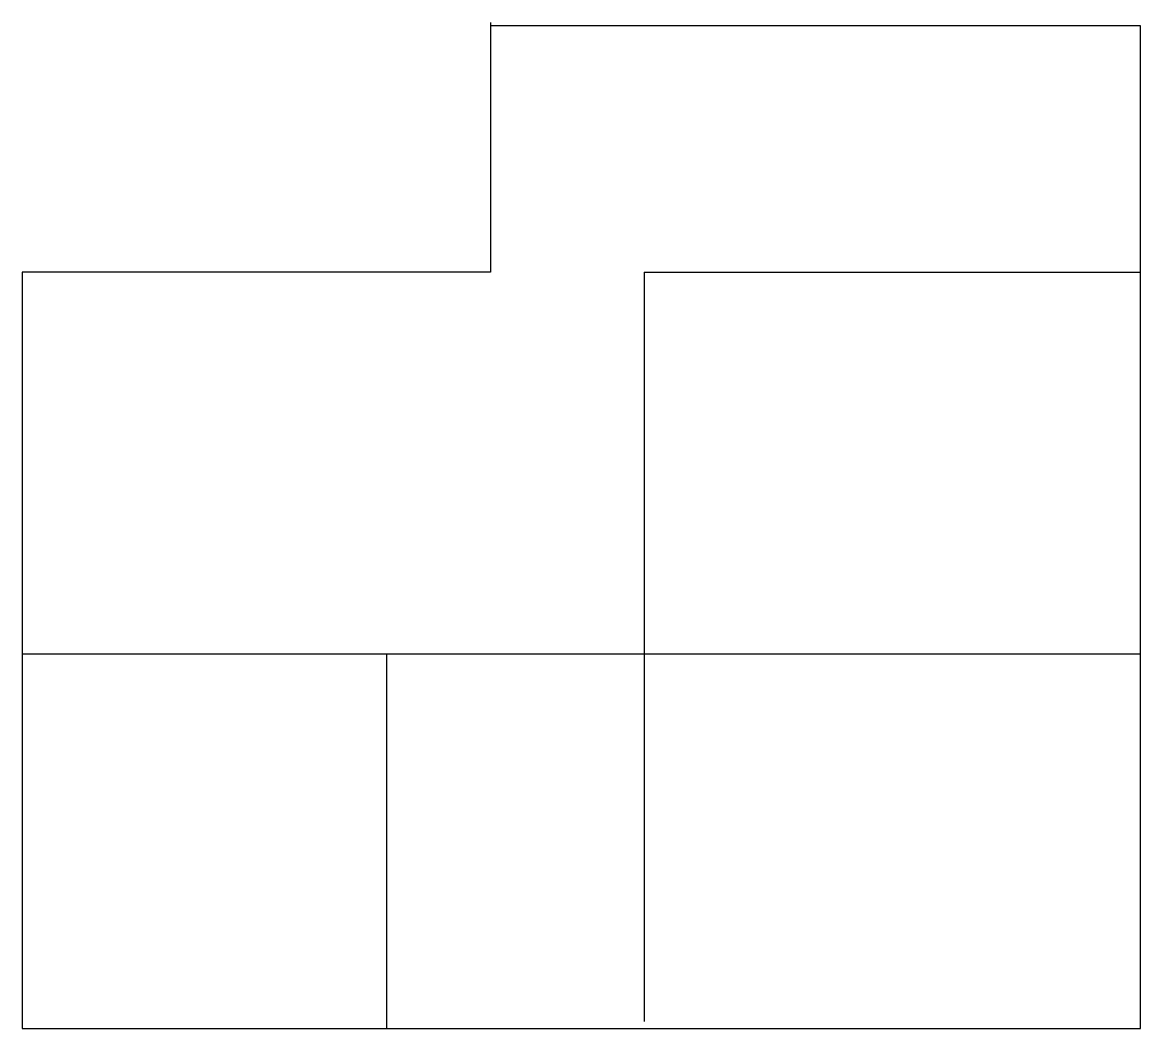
# Model space of a CAD drawing. Header units: millimetres. Extents: x 1652 to 3187, y 890 to 2271.
import ezdxf

# ---------------------------------------------------------------- set-up
doc = ezdxf.new("R2010")
doc.units = ezdxf.units.MM

msp = doc.modelspace()

# ---------------------------------------------------------------- linework, layer by layer
for p, q in [((2294.5, 2270.6), (2294.5, 1927.9)), ((3186.7, 2265.7), (2294.5, 2265.7)), ((3186.7, 1404), (3186.7, 2265.7)), ((2294.5, 1927.9), (1652.2, 1927.9)), ((1652.2, 1927.9), (1652.2, 1404)), ((2505.3, 1927.9), (3186.7, 1927.9)), ((2505.3, 1927.9), (2505.3, 1404)), ((1652.2, 1404), (3186.7, 1404)), ((1652.2, 1404), (1652.2, 889.9)), ((2152.3, 889.9), (2152.3, 1404)), ((2152.3, 1404), (2505.3, 1404)), ((2505.3, 1404), (2505.3, 899.7)), ((3186.7, 889.9), (3186.7, 1404)), ((1652.2, 889.9), (2152.3, 889.9)), ((2152.3, 889.9), (3186.7, 889.9))]:
    msp.add_line(p, q)

doc.saveas('drawing.dxf')
